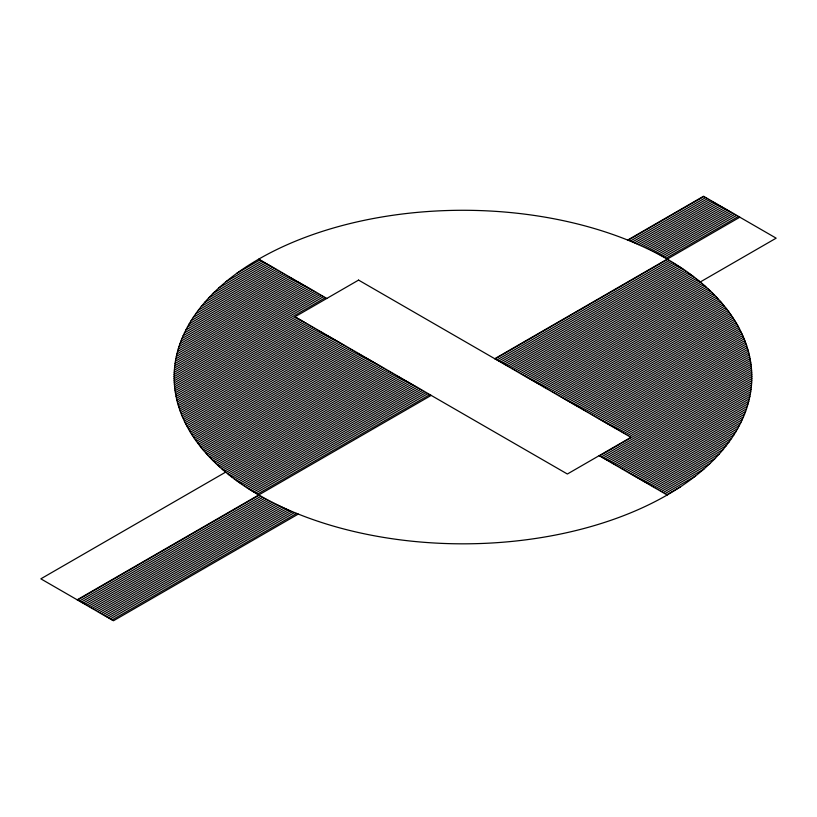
<?xml version="1.0" encoding="UTF-8"?>
<svg xmlns="http://www.w3.org/2000/svg" width="817" height="817" viewBox="0 0 817 817"><rect width="100%" height="100%" fill="white"/><g stroke="black" fill="none" stroke-linecap="round" stroke-linejoin="round"><path stroke-width="1.23" d="M236.634 273.44L260.061 259.908M226.074 281.63L261.879 260.96M218.874 287.89L263.697 262.002M213.268 293.221L265.515 263.054M208.652 297.98L267.322 264.105M204.72 302.341L269.14 265.147M201.309 306.406L270.958 266.199M198.306 310.235L272.776 267.251M195.641 313.871L274.594 268.293M193.261 317.343L276.401 269.344M191.117 320.683L278.219 270.396M189.187 323.889L280.037 271.438M187.43 327.004L281.855 272.49M185.847 330.017L283.662 273.532M184.397 332.948L285.48 274.583M183.09 335.797L287.298 275.635M181.905 338.575L289.116 276.677M180.833 341.292L290.934 277.729M179.863 343.947L292.741 278.781M178.984 346.551L294.559 279.822M178.198 349.104L296.377 280.874M177.493 351.606L298.195 281.926M176.87 354.057L300.002 282.968M176.319 356.478L301.82 284.02M175.839 358.847L303.638 285.062M175.42 361.185L305.456 286.113M175.073 363.483L307.274 287.165M174.777 365.75L309.081 288.207M174.542 367.987L310.899 289.259M174.358 370.183L312.717 290.311M174.225 372.358L314.535 291.352M174.144 374.503L316.342 292.404M174.113 376.617L318.16 293.456M174.123 378.71L319.978 294.498M174.184 380.773L321.796 295.55M174.287 382.805L323.614 296.602M174.43 384.827L325.421 297.643M174.613 386.819L295.468 317.037M174.828 388.78L297.286 318.089M175.083 390.73L299.104 319.13M175.379 392.66L300.911 320.182M175.706 394.56L302.729 321.234M176.074 396.449L304.547 322.276M176.472 398.318L306.365 323.328M176.901 400.167L308.172 324.369M177.36 401.995L309.99 325.421M177.851 403.812L311.808 326.473M178.382 405.6L313.626 327.515M178.933 407.377L315.444 328.567M179.515 409.143L317.251 329.619M180.118 410.89L319.069 330.66M180.761 412.616L320.887 331.712M181.425 414.331L322.705 332.764M182.109 416.027L324.512 333.806M182.824 417.712L326.33 334.858M183.57 419.376L328.148 335.899M184.336 421.031L329.966 336.951M185.132 422.665L331.784 338.003M185.949 424.299L333.591 339.045M186.787 425.902L335.409 340.097M187.644 427.505L337.227 341.149M188.533 429.088L339.045 342.19M189.442 430.661L340.852 343.242M190.371 432.224L342.67 344.294M191.331 433.766L344.488 345.336M192.301 435.298L346.306 346.388M193.302 436.819L348.124 347.439M194.313 438.331L349.931 348.481M195.355 439.822L351.749 349.533M196.417 441.313L353.567 350.575M197.5 442.783L355.385 351.627M198.592 444.244L357.192 352.678M199.716 445.694L359.01 353.72M200.849 447.134L360.828 354.772M202.013 448.564L362.646 355.824M203.188 449.973L364.464 356.866M204.393 451.382L366.271 357.917M205.608 452.771L368.089 358.969M206.844 454.16L369.907 360.011M208.09 455.529L371.725 361.063M209.366 456.897L373.532 362.105M210.653 458.245L375.35 363.156M211.96 459.583L377.168 364.208M213.288 460.911L378.986 365.25M214.636 462.238L380.804 366.302M215.994 463.545L382.611 367.354M217.383 464.842L384.429 368.396M218.772 466.139L386.247 369.447M220.192 467.416L388.065 370.499M221.621 468.682L389.872 371.541M223.072 469.949L391.69 372.593M224.542 471.195L393.508 373.635M225.655 472.134L40.85 578.834L113.471 620.757L298.276 514.067M627.65 240.045L703.529 196.243L776.15 238.166L700.271 281.977M226.023 472.43L395.326 374.686M628.171 240.259L703.968 196.489M227.524 473.666L397.144 375.738M630.305 241.117L705.786 197.54M229.036 474.881L398.951 376.78M632.419 241.995L707.604 198.592M230.568 476.097L400.769 377.832M634.513 242.884L709.411 199.634M232.12 477.302L402.587 378.884M636.596 243.772L711.229 200.686M233.693 478.486L404.405 379.925M638.659 244.681L713.047 201.738M235.276 479.671L406.212 380.977M640.702 245.6L714.865 202.779M236.869 480.845L408.03 382.029M642.734 246.52L716.672 203.831M238.493 482.01L409.848 383.071M644.756 247.449L718.49 204.883M240.127 483.164L411.666 384.123M646.747 248.399L720.308 205.925M241.771 484.307L413.484 385.175M648.729 249.348L722.126 206.977M243.435 485.441L415.291 386.216M650.7 250.308L723.944 208.029M245.12 486.564L417.109 387.268M652.65 251.279L725.751 209.07M246.816 487.678L418.927 388.31M654.58 252.259L727.569 210.122M248.531 488.791L420.745 389.362M656.5 253.25L729.387 211.164M250.257 489.883L422.552 390.414M658.4 254.25L731.205 212.216M252.014 490.976L424.37 391.455M660.279 255.261L733.012 213.268M253.77 492.048L426.188 392.507M662.148 256.272L734.83 214.309M255.547 493.121L428.006 393.559M663.996 257.304L736.648 215.361M257.345 494.183L429.824 394.601M665.835 258.335L738.466 216.413M77.166 599.801L431.192 395.397M494.734 358.714L739.834 217.199M77.605 600.056L259.163 495.235M495.184 358.969L667.652 259.387M79.412 601.098L260.98 496.276M496.991 360.011L669.46 260.439M81.23 602.149L262.829 497.308M498.809 361.063L671.247 261.501M83.048 603.191L264.688 498.329M500.627 362.105L673.014 262.584M84.866 604.243L266.567 499.34M502.445 363.156L674.771 263.666M86.684 605.295L268.456 500.341M504.252 364.208L676.517 264.759M88.491 606.337L270.366 501.342M506.07 365.25L678.233 265.852M90.309 607.388L272.286 502.322M507.888 366.302L679.938 266.965M92.127 608.44L274.226 503.303M509.706 367.354L681.633 268.088M93.945 609.482L276.187 504.263M511.524 368.396L683.308 269.222M95.752 610.534L278.158 505.223M513.331 369.447L684.963 270.356M97.57 611.586L280.149 506.172M515.149 370.499L686.607 271.51M99.388 612.627L282.161 507.112M516.967 371.541L688.231 272.664M101.206 613.679L284.183 508.041M518.785 372.593L689.844 273.828M103.024 614.721L286.216 508.96M520.592 373.635L691.427 275.012M104.831 615.773L288.278 509.869M522.41 374.686L693.01 276.197M106.649 616.825L290.341 510.768M524.228 375.738L694.562 277.392M108.467 617.866L292.435 511.656M526.046 376.78L696.104 278.597M110.285 618.918L294.539 512.535M527.864 377.832L697.636 279.812M112.092 619.97L296.663 513.413M529.671 378.884L699.148 281.038M531.489 379.925L700.639 282.273M533.307 380.977L702.109 283.519M535.125 382.029L703.57 284.776M536.932 383.071L705.01 286.042M538.75 384.123L706.429 287.308M540.568 385.175L707.839 288.595M542.386 386.216L709.227 289.892M544.204 387.268L710.596 291.199M546.011 388.31L711.954 292.517M547.829 389.362L713.292 293.834M549.647 390.414L714.609 295.172M551.465 391.455L715.906 296.52M553.272 392.507L717.183 297.878M555.09 393.559L718.449 299.247M556.908 394.601L719.695 300.615M558.726 395.653L720.921 302.004M560.544 396.705L722.126 303.403M562.351 397.746L723.321 304.823M564.169 398.798L724.485 306.242M565.987 399.84L725.639 307.672M567.805 400.892L726.762 309.112M569.612 401.944L727.876 310.572M571.43 402.985L728.968 312.043M573.248 404.037L730.03 313.514M575.066 405.089L731.082 315.005M576.884 406.131L732.114 316.506M578.691 407.183L733.125 318.027M580.509 408.234L734.105 319.549M582.327 409.276L735.075 321.091M584.145 410.328L736.015 322.644M585.952 411.38L736.934 324.206M587.77 412.422L737.833 325.789M589.588 413.473L738.711 327.382M591.406 414.515L739.559 328.985M593.224 415.567L740.386 330.599M595.031 416.619L741.193 332.233M596.849 417.661L741.969 333.877M598.667 418.712L742.724 335.542M600.485 419.764L743.46 337.217M602.292 420.806L744.164 338.902M604.11 421.858L744.838 340.607M605.928 422.91L745.492 342.333M607.746 423.952L746.115 344.069M609.564 425.003L746.707 345.816M611.371 426.045L747.279 347.593M613.189 427.097L747.81 349.37M615.007 428.149L748.321 351.177M616.825 429.191L748.801 352.995M618.632 430.242L749.24 354.833M620.45 431.294L749.659 356.692M622.268 432.336L750.037 358.571M624.086 433.388L750.384 360.471M625.904 434.44L750.7 362.38M627.711 435.481L750.976 364.321M629.529 436.533L751.211 366.282M599.576 455.927L751.415 368.253M601.394 456.969L751.579 370.264M603.201 458.02L751.701 372.286M605.019 459.072L751.783 374.339M606.837 460.114L751.814 376.412M608.655 461.166L751.814 378.516M610.462 462.208L751.752 380.64M612.28 463.259L751.65 382.795M614.098 464.311L751.497 384.981M615.916 465.353L751.283 387.197M617.734 466.405L751.017 389.454M619.541 467.457L750.7 391.731M621.359 468.498L750.312 394.049M623.177 469.55L749.873 396.408M624.995 470.602L749.352 398.798M626.802 471.644L748.77 401.229M628.62 472.696L748.106 403.71M630.438 473.748L747.361 406.233M632.256 474.789L746.534 408.817M634.074 475.841L745.615 411.441M635.881 476.883L744.593 414.127M637.699 477.935L743.47 416.874M639.517 478.987L742.224 419.683M641.335 480.028L740.845 422.573M643.142 481.08L739.344 425.545M644.96 482.132L737.68 428.598M646.778 483.174L735.841 431.764M648.596 484.226L733.799 435.032M650.414 485.278L731.542 438.433M652.221 486.319L729.03 441.977M654.039 487.371L726.211 445.704M655.857 488.413L723.025 449.636M657.675 489.465L719.379 453.833M659.482 490.517L715.141 458.378M661.3 491.558L710.096 463.392M663.118 492.61L703.825 469.111M664.936 493.662L695.39 476.076M666.754 494.704L680.561 486.738M258.713 259.132L326.8 298.44M599.137 455.672L667.213 494.979M358.571 280.098L295.029 316.782L567.366 474.013L630.908 437.33L358.571 280.098M318.538 521.481A288.85 166.77 0 0 0 751.824 377.056A288.85 166.77 0 0 0 318.538 232.631A288.85 166.77 0 0 0 318.538 521.481"/></g></svg>
